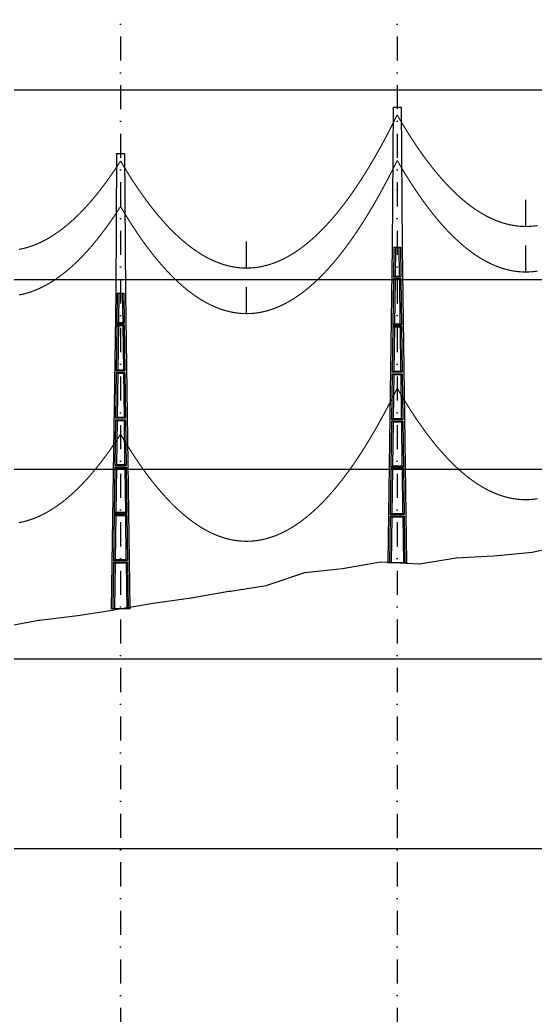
# Model space of a CAD drawing. Header units: metres. Extents: x -121 to 9872, y 3505 to 10721.
# Drawn here: x 8334.2 to 8470.4, y 8705.9 to 8968.4 of the extents above; entities that cross this region are included whole.
import ezdxf

# ---------------------------------------------------------------- set-up
doc = ezdxf.new("R2010")
doc.units = ezdxf.units.M
doc.header["$PDMODE"] = 2
doc.linetypes.add('DASHDOT', pattern=[25.4, 12.7, -6.35, 0, -6.35])
for name, color, linetype in [('CON-EOL- CA MAGNOLIA', 210, 'Continuous'), ('CON-EOL- PROJEÇÃO', 22, 'Continuous'), ('cotas', 7, 'Continuous'), ('Grade', 9, 'Continuous'), ('Ind.Rot', 8, 'DASHDOT'), ('Modelo_CotaTerreno_Perfil', 7, 'Continuous'), ('POSTE DT', 7, 'Continuous')]:
    doc.layers.add(name, color=color, linetype=linetype)
doc.styles.get("Standard").update_dxf_attribs({"font": 'arial.ttf'})
doc.dimstyles.new('ISO-25', dxfattribs={"dimtxt": 2.5, "dimasz": 2.5, "dimexe": 1.25, "dimexo": 0.625, "dimtad": 1, "dimzin": 1, "dimtxsty": 'Standard', "dimcen": 2.5, "dimaunit": 1, "dimadec": 3, "dimazin": 3, "dimtfac": 1, "dimtmove": 0, "dimatfit": 3, "dimfxlon": 1, "dimarcsym": 0})

# ---------------------------------------------------------------- blocks, each defined once
blk = doc.blocks.new('*U1')
at = {"layer": 'POSTE DT', "extrusion": (0, 1, 0)}
for p, q in [((-3.31, 378.23), (-4.05, 262)), ((-3.31, 378.23), (3.31, 378.23)), ((3.31, 378.23), (4.06, 262)), ((-4.05, 262), (-7.72, 0)), ((-4.05, 262), (-4.05, 262)), ((-2.73, 262), (-3.08, 237.05)), ((-2.73, 262), (2.75, 262)), ((-1.42, 262), (-1.77, 237.57)), ((1.43, 262), (1.77, 237.57)), ((2.75, 262), (3.1, 237.05)), ((4.06, 262), (7.72, 0)), ((-3.1, 235.74), (-3.63, 197.65)), ((3.11, 235.73), (-3.1, 235.74)), ((3.1, 237.05), (-3.08, 237.05)), ((-1.8, 235.21), (-2.32, 198.19)), ((1.8, 235.21), (2.32, 198.19)), ((3.11, 235.73), (3.65, 197.65)), ((-3.65, 196.34), (-4.19, 158.25)), ((-2.35, 195.8), (-2.87, 158.8)), ((2.35, 195.8), (2.87, 158.8)), ((3.66, 196.34), (4.2, 158.25)), ((-4.21, 156.94), (-4.74, 118.85)), ((-2.9, 156.39), (-3.42, 119.41)), ((2.91, 156.39), (3.42, 119.41)), ((4.21, 156.94), (4.75, 118.85)), ((-4.76, 117.54), (-5.29, 79.45)), ((4.77, 117.54), (-4.76, 117.54)), ((4.75, 118.85), (-4.74, 118.85)), ((-3.46, 116.98), (-3.97, 80.02)), ((3.46, 116.98), (3.98, 80.02)), ((4.77, 117.54), (5.3, 79.45)), ((-5.31, 78.14), (-5.85, 40.06)), ((5.32, 78.14), (-5.31, 78.14)), ((5.3, 79.45), (-5.29, 79.45)), ((-4.01, 77.57), (-4.53, 40.63)), ((4.01, 77.57), (4.53, 40.63)), ((5.32, 78.14), (5.85, 40.06)), ((-5.86, 38.74), (-6.41, 0)), ((5.87, 38.74), (-5.86, 38.74)), ((5.85, 40.06), (-5.85, 40.06)), ((-4.56, 38.17), (-5.1, 0)), ((4.56, 38.17), (5.1, 0)), ((5.87, 38.74), (6.41, 0)), ((-6.41, 0), (-7.72, 0)), ((-5.1, 0), (-6.41, 0)), ((5.1, 0), (-5.1, 0)), ((6.41, 0), (5.1, 0)), ((7.72, 0), (6.41, 0))]:
    blk.add_line(p, q, dxfattribs=at)
at = {"layer": 'POSTE DT', "ltscale": 3}
for points in [[(-3.65, 196.34), (3.66, 196.34)], [(-3.63, 197.65), (3.65, 197.65)], [(4.2, 158.25), (-4.19, 158.25)], [(-4.21, 156.94), (4.21, 156.94)]]:
    blk.add_lwpolyline(points, dxfattribs=at)
at = {"layer": 'POSTE DT'}
for points, knots in [([(0.25, 309.94), (0.25, 309.93), (0.25, 309.93), (0.25, 309.92), (0.25, 309.91), (0.25, 309.9), (0.25, 309.89), (0.24, 309.85), (0.22, 309.82), (0.19, 309.77), (0.16, 309.74), (0.11, 309.71), (0.08, 309.7), (0.01, 309.68), (-0.02, 309.68), (-0.08, 309.7), (-0.11, 309.71), (-0.16, 309.74), (-0.18, 309.76), (-0.21, 309.8), (-0.22, 309.82), (-0.24, 309.85), (-0.24, 309.87), (-0.25, 309.89), (-0.25, 309.9), (-0.25, 309.92), (-0.25, 309.92), (-0.25, 309.93), (-0.25, 309.94), (-0.25, 309.95), (-0.25, 309.95), (-0.25, 309.96), (-0.25, 309.97), (-0.24, 310), (-0.23, 310.02), (-0.21, 310.07), (-0.2, 310.09), (-0.15, 310.14), (-0.13, 310.15), (-0.07, 310.18), (-0.03, 310.19), (0.03, 310.19), (0.06, 310.18), (0.12, 310.16), (0.14, 310.14), (0.18, 310.11), (0.2, 310.09), (0.21, 310.06), (0.22, 310.05), (0.23, 310.04), (0.24, 310.01), (0.24, 309.99), (0.25, 309.97), (0.25, 309.96), (0.25, 309.95), (0.25, 309.94), (0.25, 309.94), (0.25, 309.94), (0.25, 309.94)], [-54.728303, -54.728303, -54.728303, -54.728303, -54.309038, -54.309038, -53.647169, -53.647169, -52.532885, -52.532885, -48.86224, -48.86224, -45.282765, -45.282765, -41.52867, -41.52867, -37.867486, -37.867486, -34.454589, -34.454589, -31.301423, -31.301423, -28.48103, -28.48103, -26.961755, -26.961755, -25.7544, -25.7544, -25.136228, -25.136228, -24.64409, -24.64409, -24.094201, -24.094201, -23.191199, -23.191199, -20.494482, -20.494482, -17.342863, -17.342863, -13.645538, -13.645538, -9.835989, -9.835989, -6.296781, -6.296781, -3.005029, -3.005029, 0, 0, 0, 1.527594, 1.527594, 3.697216, 3.697216, 4.489727, 4.489727, 5.01438, 5.01438, 5.095313, 5.095313, 5.095313, 5.095313]), ([(-3.1, 235.74), (-2.88, 235.65), (-2.67, 235.56), (-2.23, 235.39), (-2.02, 235.3), (-1.8, 235.21)], [0.055576, 0.055576, 0.055576, 0.055576, 56.767409, 56.767409, 113.50757, 113.50757, 113.50757, 113.50757]), ([(-1.77, 237.57), (-1.99, 237.49), (-2.21, 237.4), (-2.64, 237.22), (-2.86, 237.14), (-3.08, 237.05)], [0, 0, 0, 0, 56.660495, 56.660495, 113.412826, 113.412826, 113.412826, 113.412826]), ([(-1.8, 235.21), (-1.2, 235.21), (-0.6, 235.21), (0.6, 235.21), (1.2, 235.21), (1.8, 235.21)], [0, 0, 0, 0, 68.567797, 68.567797, 137.136247, 137.136247, 137.136247, 137.136247]), ([(1.77, 237.57), (1.18, 237.57), (0.59, 237.57), (-0.59, 237.57), (-1.18, 237.57), (-1.77, 237.57)], [0, 0, 0, 0, 67.306894, 67.306894, 134.614447, 134.614447, 134.614447, 134.614447]), ([(3.1, 237.05), (2.87, 237.14), (2.65, 237.23), (2.21, 237.4), (1.99, 237.49), (1.77, 237.57)], [0, 0, 0, 0, 56.738948, 56.738948, 113.38731, 113.38731, 113.38731, 113.38731]), ([(1.8, 235.21), (2.02, 235.3), (2.24, 235.38), (2.68, 235.56), (2.89, 235.65), (3.11, 235.73)], [0, 0, 0, 0, 56.845349, 56.845349, 113.599799, 113.599799, 113.599799, 113.599799]), ([(-3.65, 196.34), (-3.43, 196.25), (-3.22, 196.16), (-2.78, 195.98), (-2.57, 195.89), (-2.35, 195.8)], [0.054307, 0.054307, 0.054307, 0.054307, 63.527131, 63.527131, 127.063246, 127.063246, 127.063246, 127.063246]), ([(-2.32, 198.19), (-2.54, 198.1), (-2.76, 198.01), (-3.2, 197.83), (-3.41, 197.74), (-3.63, 197.65)], [0, 0, 0, 0, 63.412073, 63.412073, 126.777421, 126.777421, 126.777421, 126.777421]), ([(-2.35, 195.8), (-1.57, 195.8), (-0.78, 195.8), (0.79, 195.8), (1.57, 195.8), (2.35, 195.8)], [0, 0, 0, 0, 89.585713, 89.585713, 179.17191, 179.17191, 179.17191, 179.17191]), ([(2.32, 198.19), (1.55, 198.19), (0.77, 198.19), (-0.77, 198.19), (-1.55, 198.19), (-2.32, 198.19)], [0, 0, 0, 0, 88.31008, 88.31008, 176.620652, 176.620652, 176.620652, 176.620652]), ([(3.65, 197.65), (3.43, 197.74), (3.2, 197.83), (2.76, 198.01), (2.54, 198.1), (2.32, 198.19)], [0, 0, 0, 0, 63.488119, 63.488119, 126.880939, 126.880939, 126.880939, 126.880939]), ([(2.35, 195.8), (2.57, 195.89), (2.79, 195.98), (3.23, 196.16), (3.45, 196.25), (3.66, 196.34)], [0, 0, 0, 0, 63.60246, 63.60246, 127.109696, 127.109696, 127.109696, 127.109696]), ([(-2.87, 158.8), (-3.09, 158.71), (-3.31, 158.62), (-3.75, 158.43), (-3.97, 158.34), (-4.19, 158.25)], [0, 0, 0, 0, 70.301707, 70.301707, 140.590947, 140.590947, 140.590947, 140.590947]), ([(2.87, 158.8), (1.92, 158.8), (0.96, 158.8), (-0.96, 158.8), (-1.91, 158.8), (-2.87, 158.8)], [0, 0, 0, 0, 109.314454, 109.314454, 218.629264, 218.629264, 218.629264, 218.629264]), ([(4.2, 158.25), (3.98, 158.34), (3.76, 158.44), (3.31, 158.62), (3.09, 158.71), (2.87, 158.8)], [0, 0, 0, 0, 70.379198, 70.379198, 140.659718, 140.659718, 140.659718, 140.659718]), ([(-4.21, 156.94), (-3.99, 156.85), (-3.77, 156.75), (-3.34, 156.57), (-3.12, 156.48), (-2.9, 156.39)], [0.053423, 0.053423, 0.053423, 0.053423, 70.429742, 70.429742, 140.90167, 140.90167, 140.90167, 140.90167]), ([(-2.9, 156.39), (-1.94, 156.39), (-0.97, 156.39), (0.97, 156.39), (1.94, 156.39), (2.91, 156.39)], [0, 0, 0, 0, 110.60219, 110.60219, 221.20473, 221.20473, 221.20473, 221.20473]), ([(2.91, 156.39), (3.12, 156.48), (3.34, 156.57), (3.78, 156.75), (4, 156.85), (4.21, 156.94)], [0, 0, 0, 0, 70.506649, 70.506649, 140.914701, 140.914701, 140.914701, 140.914701]), ([(-4.76, 117.54), (-4.54, 117.45), (-4.32, 117.35), (-3.89, 117.17), (-3.67, 117.07), (-3.46, 116.98)], [0.052784, 0.052784, 0.052784, 0.052784, 77.438432, 77.438432, 154.950301, 154.950301, 154.950301, 154.950301]), ([(-3.42, 119.41), (-3.64, 119.32), (-3.86, 119.23), (-4.3, 119.04), (-4.52, 118.95), (-4.74, 118.85)], [0, 0, 0, 0, 77.299547, 77.299547, 154.618634, 154.618634, 154.618634, 154.618634]), ([(-3.46, 116.98), (-2.3, 116.98), (-1.15, 116.98), (1.15, 116.98), (2.31, 116.98), (3.46, 116.98)], [0, 0, 0, 0, 131.617604, 131.617604, 263.235447, 263.235447, 263.235447, 263.235447]), ([(3.42, 119.41), (2.28, 119.41), (1.14, 119.41), (-1.14, 119.41), (-2.28, 119.41), (-3.42, 119.41)], [0, 0, 0, 0, 130.319901, 130.319901, 260.640046, 260.640046, 260.640046, 260.640046]), ([(4.75, 118.85), (4.53, 118.95), (4.31, 119.04), (3.87, 119.23), (3.64, 119.32), (3.42, 119.41)], [0, 0, 0, 0, 77.381597, 77.381597, 154.66183, 154.66183, 154.66183, 154.66183]), ([(3.46, 116.98), (3.68, 117.07), (3.89, 117.17), (4.33, 117.35), (4.55, 117.45), (4.77, 117.54)], [0, 0, 0, 0, 77.520013, 77.520013, 154.938747, 154.938747, 154.938747, 154.938747]), ([(-5.31, 78.14), (-5.09, 78.05), (-4.88, 77.95), (-4.44, 77.76), (-4.23, 77.67), (-4.01, 77.57)], [0.052308, 0.052308, 0.052308, 0.052308, 84.527725, 84.527725, 169.158824, 169.158824, 169.158824, 169.158824]), ([(-3.97, 80.02), (-4.19, 79.93), (-4.41, 79.83), (-4.85, 79.64), (-5.07, 79.55), (-5.29, 79.45)], [0, 0, 0, 0, 84.379671, 84.379671, 168.809376, 168.809376, 168.809376, 168.809376]), ([(-4.01, 77.57), (-2.67, 77.57), (-1.34, 77.57), (1.34, 77.57), (2.67, 77.57), (4.01, 77.57)], [0, 0, 0, 0, 152.632212, 152.632212, 305.264569, 305.264569, 305.264569, 305.264569]), ([(3.98, 80.02), (2.65, 80.02), (1.33, 80.02), (-1.32, 80.02), (-2.65, 80.02), (-3.97, 80.02)], [0, 0, 0, 0, 151.326157, 151.326157, 302.652465, 302.652465, 302.652465, 302.652465]), ([(5.3, 79.45), (5.08, 79.55), (4.86, 79.64), (4.42, 79.83), (4.2, 79.93), (3.98, 80.02)], [0, 0, 0, 0, 84.46863, 84.46863, 168.833721, 168.833721, 168.833721, 168.833721]), ([(4.01, 77.57), (4.23, 77.67), (4.45, 77.76), (4.88, 77.95), (5.1, 78.05), (5.32, 78.14)], [0, 0, 0, 0, 84.616316, 84.616316, 169.129178, 169.129178, 169.129178, 169.129178]), ([(-5.86, 38.74), (-5.65, 38.65), (-5.43, 38.55), (-5, 38.36), (-4.78, 38.26), (-4.56, 38.17)], [0.026524, 0.026524, 0.026524, 0.026524, 91.679563, 91.679563, 183.466041, 183.466041, 183.466041, 183.466041]), ([(-4.53, 40.63), (-4.75, 40.53), (-4.97, 40.44), (-5.41, 40.25), (-5.63, 40.15), (-5.85, 40.06)], [0, 0, 0, 0, 91.523648, 91.523648, 183.126775, 183.126775, 183.126775, 183.126775]), ([(-4.56, 38.17), (-3.04, 38.17), (-1.52, 38.17), (1.52, 38.17), (3.04, 38.17), (4.56, 38.17)], [0, 0, 0, 0, 173.646192, 173.646192, 347.292451, 347.292451, 347.292451, 347.292451]), ([(4.53, 40.63), (3.02, 40.63), (1.51, 40.63), (-1.51, 40.63), (-3.02, 40.63), (-4.53, 40.63)], [0, 0, 0, 0, 172.33304, 172.33304, 344.666151, 344.666151, 344.666151, 344.666151]), ([(5.85, 40.06), (5.63, 40.15), (5.41, 40.25), (4.97, 40.44), (4.75, 40.53), (4.53, 40.63)], [0, 0, 0, 0, 91.621326, 91.621326, 183.137324, 183.137324, 183.137324, 183.137324]), ([(4.56, 38.17), (4.78, 38.26), (5, 38.36), (5.43, 38.55), (5.65, 38.65), (5.87, 38.74)], [0, 0, 0, 0, 91.776928, 91.776928, 183.448614, 183.448614, 183.448614, 183.448614])]:
    blk.add_open_spline(points, degree=3, knots=knots, dxfattribs=at)
blk = doc.blocks.new('*D144')
at = {"layer": 'cotas', "color": 0, "lineweight": -2, "transparency": 16777216}
for p, q in [((8290.77, 8970.21), (8290.77, 8973.96)), ((8360.77, 8970.21), (8360.77, 8973.96)), ((8293.27, 8972.71), (8358.27, 8972.71))]:
    blk.add_line(p, q, dxfattribs=at)
at = {"layer": 'cotas', "color": 0, "transparency": 16777216}
for points in [[(8293.27, 8973.13), (8293.27, 8972.3), (8290.77, 8972.71)], [(8358.27, 8973.13), (8358.27, 8972.3), (8360.77, 8972.71)]]:
    blk.add_solid(points, dxfattribs=at)
at = {"layer": 'Defpoints', "color": 0, "transparency": 16777216}
for p in [(8360.77, 8972.71), (8290.77, 8950.17), (8360.77, 8933.21)]:
    blk.add_point(p, dxfattribs=at)
at = {"layer": 'cotas', "color": 0, "transparency": 16777216, "insert": (8325.77, 8974.84), "char_height": 2.5, "attachment_point": 5}
blk.add_mtext('70,00', dxfattribs=at)
blk = doc.blocks.new('*D145')
at = {"layer": 'cotas', "color": 0, "lineweight": -2, "transparency": 16777216}
for p, q in [((8360.77, 8970.21), (8360.77, 8973.96)), ((8433.77, 8970.21), (8433.77, 8973.96)), ((8363.27, 8972.71), (8431.27, 8972.71))]:
    blk.add_line(p, q, dxfattribs=at)
at = {"layer": 'cotas', "color": 0, "transparency": 16777216}
for points in [[(8363.27, 8973.13), (8363.27, 8972.3), (8360.77, 8972.71)], [(8431.27, 8973.13), (8431.27, 8972.3), (8433.77, 8972.71)]]:
    blk.add_solid(points, dxfattribs=at)
at = {"layer": 'Defpoints', "color": 0, "transparency": 16777216}
for p in [(8433.77, 8972.71), (8433.77, 8945.35), (8360.77, 8933.21)]:
    blk.add_point(p, dxfattribs=at)
at = {"layer": 'cotas', "color": 0, "transparency": 16777216, "insert": (8397.27, 8974.84), "char_height": 2.5, "attachment_point": 5}
blk.add_mtext('73,00', dxfattribs=at)
blk = doc.blocks.new('*D146')
at = {"layer": 'cotas', "color": 0, "lineweight": -2, "transparency": 16777216}
for p, q in [((8433.77, 8970.21), (8433.77, 8973.96)), ((8506.8, 8970.21), (8506.8, 8973.96)), ((8436.27, 8972.71), (8504.3, 8972.71))]:
    blk.add_line(p, q, dxfattribs=at)
at = {"layer": 'cotas', "color": 0, "transparency": 16777216}
for points in [[(8436.27, 8973.13), (8436.27, 8972.3), (8433.77, 8972.71)], [(8504.3, 8973.13), (8504.3, 8972.3), (8506.8, 8972.71)]]:
    blk.add_solid(points, dxfattribs=at)
at = {"layer": 'Defpoints', "color": 0, "transparency": 16777216}
for p in [(8506.8, 8972.71), (8506.8, 8954.98), (8433.77, 8945.35)]:
    blk.add_point(p, dxfattribs=at)
at = {"layer": 'cotas', "color": 0, "transparency": 16777216, "insert": (8470.28, 8974.61), "char_height": 2.5, "attachment_point": 5}
blk.add_mtext('73.02', dxfattribs=at)

msp = doc.modelspace()

# ---------------------------------------------------------------- linework, layer by layer
at = {"layer": 'CON-EOL- CA MAGNOLIA'}
for p, q in [((8467.71, 8913.949), (8467.71, 8920.949)), ((8394.025, 8902.986), (8394.025, 8909.986)), ((8467.71, 8901.949), (8467.71, 8908.949)), ((8467.71, 8901.949), (8467.71, 8908.949)), ((8394.025, 8890.986), (8394.025, 8897.986)), ((8394.025, 8890.986), (8394.025, 8897.986))]:
    msp.add_line(p, q, dxfattribs=at)
at = {"layer": 'CON-EOL- CA MAGNOLIA', "const_width": 0.3}
for points in [[(8360.772, 8931.21), (8361.135, 8930.595), (8361.498, 8929.988), (8361.862, 8929.387), (8362.225, 8928.792), (8362.588, 8928.205), (8362.951, 8927.625), (8363.314, 8927.051), (8363.677, 8926.484), (8364.041, 8925.924), (8364.404, 8925.371), (8364.767, 8924.824), (8365.13, 8924.284), (8365.493, 8923.751), (8365.857, 8923.225), (8366.22, 8922.706), (8366.583, 8922.193), (8366.946, 8921.687), (8367.309, 8921.188), (8367.672, 8920.696), (8368.036, 8920.21), (8368.399, 8919.732), (8368.762, 8919.26), (8369.125, 8918.794), (8369.488, 8918.336), (8369.852, 8917.885), (8370.215, 8917.44), (8370.578, 8917.002), (8370.941, 8916.57), (8371.304, 8916.146), (8371.668, 8915.728), (8372.031, 8915.317), (8372.394, 8914.913), (8372.757, 8914.515), (8373.12, 8914.124), (8373.483, 8913.74), (8373.847, 8913.363), (8374.21, 8912.992), (8374.573, 8912.629), (8374.936, 8912.272), (8375.299, 8911.922), (8375.663, 8911.578), (8376.026, 8911.241), (8376.389, 8910.911), (8376.752, 8910.588), (8377.115, 8910.271), (8377.478, 8909.962), (8377.842, 8909.659), (8378.205, 8909.362), (8378.568, 8909.073), (8378.931, 8908.79), (8379.294, 8908.514), (8379.658, 8908.245), (8380.021, 8907.982), (8380.384, 8907.726), (8380.747, 8907.477), (8381.11, 8907.234), (8381.473, 8906.999), (8381.837, 8906.77), (8382.2, 8906.548), (8382.563, 8906.332), (8382.926, 8906.123), (8383.289, 8905.921), (8383.653, 8905.726), (8384.016, 8905.537), (8384.379, 8905.356), (8384.742, 8905.18), (8385.105, 8905.012), (8385.469, 8904.85), (8385.832, 8904.695), (8386.195, 8904.547), (8386.558, 8904.406), (8386.921, 8904.271), (8387.284, 8904.143), (8387.648, 8904.022), (8388.011, 8903.907), (8388.374, 8903.799), (8388.737, 8903.698), (8389.1, 8903.603), (8389.464, 8903.516), (8389.827, 8903.435), (8390.19, 8903.36), (8390.553, 8903.293), (8390.916, 8903.232), (8391.279, 8903.178), (8391.643, 8903.13), (8392.006, 8903.09), (8392.369, 8903.056), (8392.732, 8903.028), (8393.095, 8903.008), (8393.459, 8902.994), (8393.822, 8902.987), (8394.185, 8902.986), (8394.548, 8902.993), (8394.911, 8903.006), (8395.274, 8903.025), (8395.638, 8903.052), (8396.001, 8903.085), (8396.364, 8903.125), (8396.727, 8903.172), (8397.09, 8903.225), (8397.454, 8903.285), (8397.817, 8903.352), (8398.18, 8903.425), (8398.543, 8903.505), (8398.906, 8903.592), (8399.27, 8903.686), (8399.633, 8903.786), (8399.996, 8903.893), (8400.359, 8904.007), (8400.722, 8904.128), (8401.085, 8904.255), (8401.449, 8904.389), (8401.812, 8904.53), (8402.175, 8904.677), (8402.538, 8904.831), (8402.901, 8904.992), (8403.265, 8905.16), (8403.628, 8905.334), (8403.991, 8905.515), (8404.354, 8905.703), (8404.717, 8905.897), (8405.08, 8906.099), (8405.444, 8906.306), (8405.807, 8906.521), (8406.17, 8906.743), (8406.533, 8906.971), (8406.896, 8907.206), (8407.26, 8907.447), (8407.623, 8907.695), (8407.986, 8907.951), (8408.349, 8908.212), (8408.712, 8908.481), (8409.075, 8908.756), (8409.439, 8909.038), (8409.802, 8909.327), (8410.165, 8909.622), (8410.528, 8909.924), (8410.891, 8910.234), (8411.255, 8910.549), (8411.618, 8910.872), (8411.981, 8911.201), (8412.344, 8911.537), (8412.707, 8911.879), (8413.071, 8912.229), (8413.434, 8912.585), (8413.797, 8912.948), (8414.16, 8913.318), (8414.523, 8913.694), (8414.886, 8914.077), (8415.25, 8914.467), (8415.613, 8914.864), (8415.976, 8915.267), (8416.339, 8915.678), (8416.702, 8916.095), (8417.066, 8916.518), (8417.429, 8916.949), (8417.792, 8917.386), (8418.155, 8917.83), (8418.518, 8918.281), (8418.881, 8918.738), (8419.245, 8919.203), (8419.608, 8919.674), (8419.971, 8920.152), (8420.334, 8920.637), (8420.697, 8921.128), (8421.061, 8921.626), (8421.424, 8922.131), (8421.787, 8922.643), (8422.15, 8923.162), (8422.513, 8923.687), (8422.876, 8924.219), (8423.24, 8924.758), (8423.603, 8925.304), (8423.966, 8925.856), (8424.329, 8926.416), (8424.692, 8926.982), (8425.056, 8927.555), (8425.419, 8928.134), (8425.782, 8928.721), (8426.145, 8929.314), (8426.508, 8929.914), (8426.872, 8930.521), (8427.235, 8931.135), (8427.598, 8931.756), (8427.961, 8932.383), (8428.324, 8933.017), (8428.687, 8933.658), (8429.051, 8934.306), (8429.414, 8934.961), (8429.777, 8935.622), (8430.14, 8936.291), (8430.503, 8936.966), (8430.867, 8937.648), (8431.23, 8938.337), (8431.593, 8939.032), (8431.956, 8939.735), (8432.319, 8940.444), (8432.682, 8941.16), (8433.046, 8941.883), (8433.409, 8942.613), (8433.772, 8943.35)], [(8433.772, 8943.35), (8434.135, 8942.722), (8434.499, 8942.102), (8434.862, 8941.487), (8435.225, 8940.88), (8435.589, 8940.28), (8435.952, 8939.686), (8436.315, 8939.1), (8436.678, 8938.52), (8437.042, 8937.947), (8437.405, 8937.38), (8437.768, 8936.821), (8438.132, 8936.268), (8438.495, 8935.722), (8438.858, 8935.183), (8439.222, 8934.651), (8439.585, 8934.125), (8439.948, 8933.606), (8440.312, 8933.094), (8440.675, 8932.589), (8441.038, 8932.091), (8441.401, 8931.599), (8441.765, 8931.114), (8442.128, 8930.636), (8442.491, 8930.165), (8442.855, 8929.701), (8443.218, 8929.243), (8443.581, 8928.792), (8443.945, 8928.348), (8444.308, 8927.91), (8444.671, 8927.48), (8445.035, 8927.056), (8445.398, 8926.639), (8445.761, 8926.228), (8446.124, 8925.825), (8446.488, 8925.428), (8446.851, 8925.038), (8447.214, 8924.655), (8447.578, 8924.278), (8447.941, 8923.908), (8448.304, 8923.545), (8448.668, 8923.189), (8449.031, 8922.84), (8449.394, 8922.497), (8449.758, 8922.161), (8450.121, 8921.832), (8450.484, 8921.509), (8450.847, 8921.193), (8451.211, 8920.884), (8451.574, 8920.582), (8451.937, 8920.287), (8452.301, 8919.998), (8452.664, 8919.716), (8453.027, 8919.441), (8453.391, 8919.172), (8453.754, 8918.91), (8454.117, 8918.655), (8454.481, 8918.407), (8454.844, 8918.165), (8455.207, 8917.93), (8455.571, 8917.702), (8455.934, 8917.481), (8456.297, 8917.266), (8456.66, 8917.058), (8457.024, 8916.857), (8457.387, 8916.663), (8457.75, 8916.475), (8458.114, 8916.294), (8458.477, 8916.12), (8458.84, 8915.952), (8459.204, 8915.791), (8459.567, 8915.637), (8459.93, 8915.49), (8460.294, 8915.349), (8460.657, 8915.216), (8461.02, 8915.088), (8461.383, 8914.968), (8461.747, 8914.854), (8462.11, 8914.747), (8462.473, 8914.647), (8462.837, 8914.553), (8463.2, 8914.467), (8463.563, 8914.387), (8463.927, 8914.313), (8464.29, 8914.246), (8464.653, 8914.186), (8465.017, 8914.133), (8465.38, 8914.087), (8465.743, 8914.047), (8466.106, 8914.014), (8466.47, 8913.988), (8466.833, 8913.968), (8467.196, 8913.955), (8467.56, 8913.949), (8467.923, 8913.95), (8468.286, 8913.957), (8468.65, 8913.971), (8469.013, 8913.992), (8469.376, 8914.019), (8469.74, 8914.053), (8470.103, 8914.094), (8470.466, 8914.142), (8470.829, 8914.196)], [(8333.957, 8907.898), (8334.305, 8907.963), (8334.654, 8908.035), (8335.002, 8908.113), (8335.35, 8908.197), (8335.698, 8908.288), (8336.047, 8908.384), (8336.395, 8908.487), (8336.743, 8908.596), (8337.091, 8908.712), (8337.44, 8908.833), (8337.788, 8908.961), (8338.136, 8909.095), (8338.484, 8909.236), (8338.833, 8909.382), (8339.181, 8909.535), (8339.529, 8909.694), (8339.877, 8909.859), (8340.226, 8910.03), (8340.574, 8910.208), (8340.922, 8910.392), (8341.271, 8910.582), (8341.619, 8910.779), (8341.967, 8910.981), (8342.315, 8911.19), (8342.664, 8911.405), (8343.012, 8911.627), (8343.36, 8911.854), (8343.708, 8912.088), (8344.057, 8912.328), (8344.405, 8912.574), (8344.753, 8912.827), (8345.101, 8913.086), (8345.45, 8913.351), (8345.798, 8913.622), (8346.146, 8913.899), (8346.494, 8914.183), (8346.843, 8914.473), (8347.191, 8914.77), (8347.539, 8915.072), (8347.887, 8915.381), (8348.236, 8915.696), (8348.584, 8916.017), (8348.932, 8916.345), (8349.28, 8916.678), (8349.629, 8917.018), (8349.977, 8917.365), (8350.325, 8917.717), (8350.673, 8918.076), (8351.022, 8918.441), (8351.37, 8918.812), (8351.718, 8919.19), (8352.067, 8919.574), (8352.415, 8919.964), (8352.763, 8920.36), (8353.111, 8920.763), (8353.46, 8921.172), (8353.808, 8921.587), (8354.156, 8922.009), (8354.504, 8922.436), (8354.853, 8922.87), (8355.201, 8923.311), (8355.549, 8923.757), (8355.897, 8924.21), (8356.246, 8924.669), (8356.594, 8925.135), (8356.942, 8925.606), (8357.29, 8926.084), (8357.639, 8926.568), (8357.987, 8927.059), (8358.335, 8927.556), (8358.683, 8928.059), (8359.032, 8928.568), (8359.38, 8929.084), (8359.728, 8929.606), (8360.076, 8930.134), (8360.425, 8930.669), (8360.773, 8931.21)], [(8360.772, 8919.21), (8361.135, 8918.595), (8361.498, 8917.988), (8361.862, 8917.387), (8362.225, 8916.793), (8362.588, 8916.205), (8362.951, 8915.625), (8363.314, 8915.051), (8363.677, 8914.484), (8364.041, 8913.924), (8364.404, 8913.37), (8364.767, 8912.824), (8365.13, 8912.284), (8365.493, 8911.751), (8365.857, 8911.225), (8366.22, 8910.706), (8366.583, 8910.193), (8366.946, 8909.687), (8367.309, 8909.188), (8367.672, 8908.696), (8368.036, 8908.21), (8368.399, 8907.732), (8368.762, 8907.26), (8369.125, 8906.794), (8369.488, 8906.336), (8369.852, 8905.884), (8370.215, 8905.44), (8370.578, 8905.002), (8370.941, 8904.57), (8371.304, 8904.146), (8371.668, 8903.728), (8372.031, 8903.317), (8372.394, 8902.913), (8372.757, 8902.515), (8373.12, 8902.124), (8373.483, 8901.74), (8373.847, 8901.363), (8374.21, 8900.992), (8374.573, 8900.629), (8374.936, 8900.272), (8375.299, 8899.921), (8375.663, 8899.578), (8376.026, 8899.241), (8376.389, 8898.911), (8376.752, 8898.588), (8377.115, 8898.271), (8377.478, 8897.962), (8377.842, 8897.659), (8378.205, 8897.362), (8378.568, 8897.073), (8378.931, 8896.79), (8379.294, 8896.514), (8379.658, 8896.244), (8380.021, 8895.982), (8380.384, 8895.726), (8380.747, 8895.477), (8381.11, 8895.234), (8381.473, 8894.999), (8381.837, 8894.77), (8382.2, 8894.548), (8382.563, 8894.332), (8382.926, 8894.123), (8383.289, 8893.921), (8383.653, 8893.726), (8384.016, 8893.537), (8384.379, 8893.356), (8384.742, 8893.18), (8385.105, 8893.012), (8385.469, 8892.85), (8385.832, 8892.695), (8386.195, 8892.547), (8386.558, 8892.406), (8386.921, 8892.271), (8387.284, 8892.143), (8387.648, 8892.021), (8388.011, 8891.907), (8388.374, 8891.799), (8388.737, 8891.698), (8389.1, 8891.603), (8389.464, 8891.516), (8389.827, 8891.435), (8390.19, 8891.36), (8390.553, 8891.293), (8390.916, 8891.232), (8391.279, 8891.178), (8391.643, 8891.13), (8392.006, 8891.089), (8392.369, 8891.055), (8392.732, 8891.028), (8393.095, 8891.008), (8393.459, 8890.994), (8393.822, 8890.987), (8394.185, 8890.986), (8394.548, 8890.993), (8394.911, 8891.006), (8395.274, 8891.025), (8395.638, 8891.052), (8396.001, 8891.085), (8396.364, 8891.125), (8396.727, 8891.172), (8397.09, 8891.225), (8397.454, 8891.285), (8397.817, 8891.352), (8398.18, 8891.425), (8398.543, 8891.505), (8398.906, 8891.592), (8399.27, 8891.686), (8399.633, 8891.786), (8399.996, 8891.893), (8400.359, 8892.007), (8400.722, 8892.128), (8401.085, 8892.255), (8401.449, 8892.389), (8401.812, 8892.53), (8402.175, 8892.677), (8402.538, 8892.831), (8402.901, 8892.992), (8403.265, 8893.16), (8403.628, 8893.334), (8403.991, 8893.515), (8404.354, 8893.703), (8404.717, 8893.897), (8405.08, 8894.098), (8405.444, 8894.306), (8405.807, 8894.521), (8406.17, 8894.742), (8406.533, 8894.971), (8406.896, 8895.205), (8407.26, 8895.447), (8407.623, 8895.695), (8407.986, 8895.95), (8408.349, 8896.212), (8408.712, 8896.481), (8409.075, 8896.756), (8409.439, 8897.038), (8409.802, 8897.327), (8410.165, 8897.622), (8410.528, 8897.924), (8410.891, 8898.233), (8411.255, 8898.549), (8411.618, 8898.872), (8411.981, 8899.201), (8412.344, 8899.537), (8412.707, 8899.879), (8413.071, 8900.229), (8413.434, 8900.585), (8413.797, 8900.948), (8414.16, 8901.318), (8414.523, 8901.694), (8414.886, 8902.077), (8415.25, 8902.467), (8415.613, 8902.864), (8415.976, 8903.267), (8416.339, 8903.678), (8416.702, 8904.095), (8417.066, 8904.518), (8417.429, 8904.949), (8417.792, 8905.386), (8418.155, 8905.83), (8418.518, 8906.281), (8418.881, 8906.739), (8419.245, 8907.203), (8419.608, 8907.674), (8419.971, 8908.152), (8420.334, 8908.637), (8420.697, 8909.128), (8421.061, 8909.626), (8421.424, 8910.131), (8421.787, 8910.643), (8422.15, 8911.162), (8422.513, 8911.687), (8422.876, 8912.219), (8423.24, 8912.758), (8423.603, 8913.304), (8423.966, 8913.856), (8424.329, 8914.416), (8424.692, 8914.982), (8425.056, 8915.555), (8425.419, 8916.134), (8425.782, 8916.721), (8426.145, 8917.314), (8426.508, 8917.914), (8426.872, 8918.521), (8427.235, 8919.135), (8427.598, 8919.756), (8427.961, 8920.383), (8428.324, 8921.017), (8428.687, 8921.658), (8429.051, 8922.306), (8429.414, 8922.961), (8429.777, 8923.622), (8430.14, 8924.291), (8430.503, 8924.966), (8430.867, 8925.648), (8431.23, 8926.337), (8431.593, 8927.032), (8431.956, 8927.735), (8432.319, 8928.444), (8432.682, 8929.16), (8433.046, 8929.883), (8433.409, 8930.613), (8433.772, 8931.35)], [(8360.772, 8919.21), (8361.135, 8918.595), (8361.498, 8917.988), (8361.862, 8917.387), (8362.225, 8916.792), (8362.588, 8916.205), (8362.951, 8915.625), (8363.314, 8915.051), (8363.677, 8914.484), (8364.041, 8913.924), (8364.404, 8913.371), (8364.767, 8912.824), (8365.13, 8912.284), (8365.493, 8911.751), (8365.857, 8911.225), (8366.22, 8910.706), (8366.583, 8910.193), (8366.946, 8909.687), (8367.309, 8909.188), (8367.672, 8908.696), (8368.036, 8908.21), (8368.399, 8907.732), (8368.762, 8907.26), (8369.125, 8906.794), (8369.488, 8906.336), (8369.852, 8905.885), (8370.215, 8905.44), (8370.578, 8905.002), (8370.941, 8904.57), (8371.304, 8904.146), (8371.668, 8903.728), (8372.031, 8903.317), (8372.394, 8902.913), (8372.757, 8902.515), (8373.12, 8902.124), (8373.483, 8901.74), (8373.847, 8901.363), (8374.21, 8900.993), (8374.573, 8900.629), (8374.936, 8900.272), (8375.299, 8899.922), (8375.663, 8899.578), (8376.026, 8899.241), (8376.389, 8898.911), (8376.752, 8898.588), (8377.115, 8898.271), (8377.478, 8897.962), (8377.842, 8897.659), (8378.205, 8897.362), (8378.568, 8897.073), (8378.931, 8896.79), (8379.294, 8896.514), (8379.658, 8896.244), (8380.021, 8895.982), (8380.384, 8895.726), (8380.747, 8895.477), (8381.11, 8895.234), (8381.473, 8894.999), (8381.837, 8894.77), (8382.2, 8894.548), (8382.563, 8894.332), (8382.926, 8894.123), (8383.289, 8893.921), (8383.653, 8893.726), (8384.016, 8893.537), (8384.379, 8893.356), (8384.742, 8893.18), (8385.105, 8893.012), (8385.469, 8892.85), (8385.832, 8892.695), (8386.195, 8892.547), (8386.558, 8892.406), (8386.921, 8892.271), (8387.284, 8892.143), (8387.648, 8892.022), (8388.011, 8891.907), (8388.374, 8891.799), (8388.737, 8891.698), (8389.1, 8891.603), (8389.464, 8891.516), (8389.827, 8891.434), (8390.19, 8891.36), (8390.553, 8891.293), (8390.916, 8891.232), (8391.279, 8891.178), (8391.643, 8891.13), (8392.006, 8891.089), (8392.369, 8891.055), (8392.732, 8891.028), (8393.095, 8891.008), (8393.459, 8890.994), (8393.822, 8890.987), (8394.185, 8890.986), (8394.548, 8890.993), (8394.911, 8891.006), (8395.274, 8891.025), (8395.638, 8891.052), (8396.001, 8891.085), (8396.364, 8891.125), (8396.727, 8891.172), (8397.09, 8891.225), (8397.454, 8891.285), (8397.817, 8891.352), (8398.18, 8891.425), (8398.543, 8891.505), (8398.906, 8891.592), (8399.27, 8891.686), (8399.633, 8891.786), (8399.996, 8891.893), (8400.359, 8892.007), (8400.722, 8892.128), (8401.085, 8892.255), (8401.449, 8892.389), (8401.812, 8892.53), (8402.175, 8892.677), (8402.538, 8892.831), (8402.901, 8892.992), (8403.265, 8893.16), (8403.628, 8893.334), (8403.991, 8893.515), (8404.354, 8893.703), (8404.717, 8893.897), (8405.08, 8894.099), (8405.444, 8894.306), (8405.807, 8894.521), (8406.17, 8894.743), (8406.533, 8894.971), (8406.896, 8895.206), (8407.26, 8895.447), (8407.623, 8895.695), (8407.986, 8895.951), (8408.349, 8896.212), (8408.712, 8896.481), (8409.075, 8896.756), (8409.439, 8897.038), (8409.802, 8897.327), (8410.165, 8897.622), (8410.528, 8897.924), (8410.891, 8898.234), (8411.255, 8898.549), (8411.618, 8898.872), (8411.981, 8899.201), (8412.344, 8899.537), (8412.707, 8899.879), (8413.071, 8900.229), (8413.434, 8900.585), (8413.797, 8900.948), (8414.16, 8901.318), (8414.523, 8901.694), (8414.886, 8902.077), (8415.25, 8902.467), (8415.613, 8902.864), (8415.976, 8903.267), (8416.339, 8903.678), (8416.702, 8904.095), (8417.066, 8904.518), (8417.429, 8904.949), (8417.792, 8905.386), (8418.155, 8905.83), (8418.518, 8906.281), (8418.881, 8906.739), (8419.245, 8907.203), (8419.608, 8907.674), (8419.971, 8908.152), (8420.334, 8908.637), (8420.697, 8909.128), (8421.061, 8909.626), (8421.424, 8910.131), (8421.787, 8910.643), (8422.15, 8911.162), (8422.513, 8911.687), (8422.876, 8912.219), (8423.24, 8912.758), (8423.603, 8913.304), (8423.966, 8913.856), (8424.329, 8914.416), (8424.692, 8914.982), (8425.056, 8915.555), (8425.419, 8916.134), (8425.782, 8916.721), (8426.145, 8917.314), (8426.508, 8917.914), (8426.872, 8918.521), (8427.235, 8919.135), (8427.598, 8919.756), (8427.961, 8920.383), (8428.324, 8921.017), (8428.687, 8921.658), (8429.051, 8922.306), (8429.414, 8922.961), (8429.777, 8923.622), (8430.14, 8924.291), (8430.503, 8924.966), (8430.867, 8925.648), (8431.23, 8926.337), (8431.593, 8927.032), (8431.956, 8927.735), (8432.319, 8928.444), (8432.682, 8929.16), (8433.046, 8929.883), (8433.409, 8930.613), (8433.772, 8931.35)], [(8433.772, 8931.35), (8434.135, 8930.722), (8434.499, 8930.102), (8434.862, 8929.488), (8435.225, 8928.88), (8435.589, 8928.28), (8435.952, 8927.686), (8436.315, 8927.1), (8436.678, 8926.52), (8437.042, 8925.947), (8437.405, 8925.38), (8437.768, 8924.821), (8438.132, 8924.268), (8438.495, 8923.722), (8438.858, 8923.183), (8439.222, 8922.651), (8439.585, 8922.125), (8439.948, 8921.606), (8440.312, 8921.094), (8440.675, 8920.589), (8441.038, 8920.091), (8441.401, 8919.599), (8441.765, 8919.114), (8442.128, 8918.636), (8442.491, 8918.165), (8442.855, 8917.7), (8443.218, 8917.243), (8443.581, 8916.792), (8443.945, 8916.348), (8444.308, 8915.91), (8444.671, 8915.48), (8445.035, 8915.056), (8445.398, 8914.639), (8445.761, 8914.228), (8446.124, 8913.825), (8446.488, 8913.428), (8446.851, 8913.038), (8447.214, 8912.655), (8447.578, 8912.278), (8447.941, 8911.908), (8448.304, 8911.545), (8448.668, 8911.189), (8449.031, 8910.84), (8449.394, 8910.497), (8449.758, 8910.161), (8450.121, 8909.832), (8450.484, 8909.509), (8450.847, 8909.193), (8451.211, 8908.884), (8451.574, 8908.582), (8451.937, 8908.287), (8452.301, 8907.998), (8452.664, 8907.716), (8453.027, 8907.441), (8453.391, 8907.172), (8453.754, 8906.91), (8454.117, 8906.655), (8454.481, 8906.407), (8454.844, 8906.165), (8455.207, 8905.93), (8455.571, 8905.702), (8455.934, 8905.481), (8456.297, 8905.266), (8456.66, 8905.058), (8457.024, 8904.857), (8457.387, 8904.663), (8457.75, 8904.475), (8458.114, 8904.294), (8458.477, 8904.12), (8458.84, 8903.952), (8459.204, 8903.791), (8459.567, 8903.637), (8459.93, 8903.49), (8460.294, 8903.349), (8460.657, 8903.215), (8461.02, 8903.088), (8461.383, 8902.968), (8461.747, 8902.854), (8462.11, 8902.747), (8462.473, 8902.647), (8462.837, 8902.553), (8463.2, 8902.467), (8463.563, 8902.386), (8463.927, 8902.313), (8464.29, 8902.246), (8464.653, 8902.187), (8465.017, 8902.133), (8465.38, 8902.087), (8465.743, 8902.047), (8466.106, 8902.014), (8466.47, 8901.988), (8466.833, 8901.968), (8467.196, 8901.955), (8467.56, 8901.949), (8467.923, 8901.95), (8468.286, 8901.957), (8468.65, 8901.971), (8469.013, 8901.992), (8469.376, 8902.019), (8469.74, 8902.053), (8470.103, 8902.094), (8470.466, 8902.142), (8470.829, 8902.196)], [(8433.772, 8931.35), (8434.135, 8930.722), (8434.499, 8930.102), (8434.862, 8929.487), (8435.225, 8928.88), (8435.589, 8928.28), (8435.952, 8927.686), (8436.315, 8927.1), (8436.678, 8926.52), (8437.042, 8925.947), (8437.405, 8925.38), (8437.768, 8924.821), (8438.132, 8924.268), (8438.495, 8923.722), (8438.858, 8923.183), (8439.222, 8922.651), (8439.585, 8922.125), (8439.948, 8921.606), (8440.312, 8921.094), (8440.675, 8920.589), (8441.038, 8920.091), (8441.401, 8919.599), (8441.765, 8919.114), (8442.128, 8918.636), (8442.491, 8918.165), (8442.855, 8917.701), (8443.218, 8917.243), (8443.581, 8916.792), (8443.945, 8916.348), (8444.308, 8915.91), (8444.671, 8915.48), (8445.035, 8915.056), (8445.398, 8914.639), (8445.761, 8914.228), (8446.124, 8913.825), (8446.488, 8913.428), (8446.851, 8913.038), (8447.214, 8912.655), (8447.578, 8912.278), (8447.941, 8911.908), (8448.304, 8911.545), (8448.668, 8911.189), (8449.031, 8910.84), (8449.394, 8910.497), (8449.758, 8910.161), (8450.121, 8909.832), (8450.484, 8909.509), (8450.847, 8909.193), (8451.211, 8908.884), (8451.574, 8908.582), (8451.937, 8908.287), (8452.301, 8907.998), (8452.664, 8907.716), (8453.027, 8907.441), (8453.391, 8907.172), (8453.754, 8906.91), (8454.117, 8906.655), (8454.481, 8906.407), (8454.844, 8906.165), (8455.207, 8905.93), (8455.571, 8905.702), (8455.934, 8905.481), (8456.297, 8905.266), (8456.66, 8905.058), (8457.024, 8904.857), (8457.387, 8904.663), (8457.75, 8904.475), (8458.114, 8904.294), (8458.477, 8904.12), (8458.84, 8903.952), (8459.204, 8903.791), (8459.567, 8903.637), (8459.93, 8903.49), (8460.294, 8903.349), (8460.657, 8903.215), (8461.02, 8903.088), (8461.383, 8902.968), (8461.747, 8902.854), (8462.11, 8902.747), (8462.473, 8902.647), (8462.837, 8902.553), (8463.2, 8902.467), (8463.563, 8902.387), (8463.927, 8902.313), (8464.29, 8902.246), (8464.653, 8902.186), (8465.017, 8902.133), (8465.38, 8902.087), (8465.743, 8902.047), (8466.106, 8902.014), (8466.47, 8901.988), (8466.833, 8901.968), (8467.196, 8901.955), (8467.56, 8901.949), (8467.923, 8901.95), (8468.286, 8901.957), (8468.65, 8901.971), (8469.013, 8901.992), (8469.376, 8902.019), (8469.74, 8902.053), (8470.103, 8902.094), (8470.466, 8902.142), (8470.829, 8902.196)], [(8333.957, 8895.898), (8334.305, 8895.963), (8334.654, 8896.035), (8335.002, 8896.113), (8335.35, 8896.197), (8335.698, 8896.288), (8336.047, 8896.384), (8336.395, 8896.487), (8336.743, 8896.596), (8337.091, 8896.712), (8337.44, 8896.833), (8337.788, 8896.961), (8338.136, 8897.095), (8338.484, 8897.236), (8338.833, 8897.382), (8339.181, 8897.535), (8339.529, 8897.694), (8339.877, 8897.859), (8340.226, 8898.03), (8340.574, 8898.208), (8340.922, 8898.392), (8341.271, 8898.582), (8341.619, 8898.779), (8341.967, 8898.981), (8342.315, 8899.19), (8342.664, 8899.405), (8343.012, 8899.626), (8343.36, 8899.854), (8343.708, 8900.088), (8344.057, 8900.328), (8344.405, 8900.574), (8344.753, 8900.827), (8345.101, 8901.086), (8345.45, 8901.351), (8345.798, 8901.622), (8346.146, 8901.899), (8346.494, 8902.183), (8346.843, 8902.473), (8347.191, 8902.769), (8347.539, 8903.072), (8347.887, 8903.381), (8348.236, 8903.696), (8348.584, 8904.017), (8348.932, 8904.345), (8349.28, 8904.678), (8349.629, 8905.018), (8349.977, 8905.365), (8350.325, 8905.717), (8350.673, 8906.076), (8351.022, 8906.441), (8351.37, 8906.812), (8351.718, 8907.19), (8352.067, 8907.574), (8352.415, 8907.964), (8352.763, 8908.36), (8353.111, 8908.763), (8353.46, 8909.172), (8353.808, 8909.587), (8354.156, 8910.009), (8354.504, 8910.436), (8354.853, 8910.87), (8355.201, 8911.311), (8355.549, 8911.757), (8355.897, 8912.21), (8356.246, 8912.669), (8356.594, 8913.135), (8356.942, 8913.606), (8357.29, 8914.084), (8357.639, 8914.569), (8357.987, 8915.059), (8358.335, 8915.556), (8358.683, 8916.059), (8359.032, 8916.568), (8359.38, 8917.084), (8359.728, 8917.606), (8360.076, 8918.134), (8360.425, 8918.669), (8360.773, 8919.21)], [(8333.957, 8895.898), (8334.305, 8895.963), (8334.654, 8896.035), (8335.002, 8896.113), (8335.35, 8896.197), (8335.698, 8896.288), (8336.047, 8896.384), (8336.395, 8896.487), (8336.743, 8896.596), (8337.091, 8896.712), (8337.44, 8896.833), (8337.788, 8896.961), (8338.136, 8897.095), (8338.484, 8897.236), (8338.833, 8897.382), (8339.181, 8897.535), (8339.529, 8897.694), (8339.877, 8897.859), (8340.226, 8898.03), (8340.574, 8898.208), (8340.922, 8898.392), (8341.271, 8898.582), (8341.619, 8898.779), (8341.967, 8898.981), (8342.315, 8899.19), (8342.664, 8899.405), (8343.012, 8899.627), (8343.36, 8899.854), (8343.708, 8900.088), (8344.057, 8900.328), (8344.405, 8900.574), (8344.753, 8900.827), (8345.101, 8901.086), (8345.45, 8901.351), (8345.798, 8901.622), (8346.146, 8901.899), (8346.494, 8902.183), (8346.843, 8902.473), (8347.191, 8902.77), (8347.539, 8903.072), (8347.887, 8903.381), (8348.236, 8903.696), (8348.584, 8904.017), (8348.932, 8904.345), (8349.28, 8904.678), (8349.629, 8905.018), (8349.977, 8905.365), (8350.325, 8905.717), (8350.673, 8906.076), (8351.022, 8906.441), (8351.37, 8906.812), (8351.718, 8907.19), (8352.067, 8907.574), (8352.415, 8907.964), (8352.763, 8908.36), (8353.111, 8908.763), (8353.46, 8909.172), (8353.808, 8909.587), (8354.156, 8910.009), (8354.504, 8910.436), (8354.853, 8910.87), (8355.201, 8911.311), (8355.549, 8911.757), (8355.897, 8912.21), (8356.246, 8912.669), (8356.594, 8913.135), (8356.942, 8913.606), (8357.29, 8914.084), (8357.639, 8914.568), (8357.987, 8915.059), (8358.335, 8915.556), (8358.683, 8916.059), (8359.032, 8916.568), (8359.38, 8917.084), (8359.728, 8917.606), (8360.076, 8918.134), (8360.425, 8918.669), (8360.773, 8919.21)]]:
    msp.add_lwpolyline(points, dxfattribs=at)
at = {"layer": 'CON-EOL- PROJEÇÃO', "const_width": 0.3}
for points in [[(8360.772, 8859.21), (8361.135, 8858.595), (8361.498, 8857.988), (8361.862, 8857.387), (8362.225, 8856.792), (8362.588, 8856.205), (8362.951, 8855.625), (8363.314, 8855.051), (8363.677, 8854.484), (8364.041, 8853.924), (8364.404, 8853.371), (8364.767, 8852.824), (8365.13, 8852.284), (8365.493, 8851.751), (8365.857, 8851.225), (8366.22, 8850.706), (8366.583, 8850.193), (8366.946, 8849.687), (8367.309, 8849.188), (8367.672, 8848.696), (8368.036, 8848.21), (8368.399, 8847.732), (8368.762, 8847.26), (8369.125, 8846.794), (8369.488, 8846.336), (8369.852, 8845.885), (8370.215, 8845.44), (8370.578, 8845.002), (8370.941, 8844.57), (8371.304, 8844.146), (8371.668, 8843.728), (8372.031, 8843.317), (8372.394, 8842.913), (8372.757, 8842.515), (8373.12, 8842.124), (8373.483, 8841.74), (8373.847, 8841.363), (8374.21, 8840.993), (8374.573, 8840.629), (8374.936, 8840.272), (8375.299, 8839.922), (8375.663, 8839.578), (8376.026, 8839.241), (8376.389, 8838.911), (8376.752, 8838.588), (8377.115, 8838.271), (8377.478, 8837.962), (8377.842, 8837.659), (8378.205, 8837.362), (8378.568, 8837.073), (8378.931, 8836.79), (8379.294, 8836.514), (8379.658, 8836.245), (8380.021, 8835.982), (8380.384, 8835.726), (8380.747, 8835.477), (8381.11, 8835.234), (8381.473, 8834.999), (8381.837, 8834.77), (8382.2, 8834.548), (8382.563, 8834.332), (8382.926, 8834.123), (8383.289, 8833.921), (8383.653, 8833.726), (8384.016, 8833.537), (8384.379, 8833.356), (8384.742, 8833.18), (8385.105, 8833.012), (8385.469, 8832.85), (8385.832, 8832.695), (8386.195, 8832.547), (8386.558, 8832.406), (8386.921, 8832.271), (8387.284, 8832.143), (8387.648, 8832.022), (8388.011, 8831.907), (8388.374, 8831.799), (8388.737, 8831.698), (8389.1, 8831.603), (8389.464, 8831.516), (8389.827, 8831.434), (8390.19, 8831.36), (8390.553, 8831.293), (8390.916, 8831.232), (8391.279, 8831.178), (8391.643, 8831.13), (8392.006, 8831.09), (8392.369, 8831.056), (8392.732, 8831.028), (8393.095, 8831.008), (8393.459, 8830.994), (8393.822, 8830.987), (8394.185, 8830.986), (8394.548, 8830.993), (8394.911, 8831.006), (8395.274, 8831.025), (8395.638, 8831.052), (8396.001, 8831.085), (8396.364, 8831.125), (8396.727, 8831.172), (8397.09, 8831.225), (8397.454, 8831.285), (8397.817, 8831.352), (8398.18, 8831.425), (8398.543, 8831.505), (8398.906, 8831.592), (8399.27, 8831.686), (8399.633, 8831.786), (8399.996, 8831.893), (8400.359, 8832.007), (8400.722, 8832.128), (8401.085, 8832.255), (8401.449, 8832.389), (8401.812, 8832.53), (8402.175, 8832.677), (8402.538, 8832.831), (8402.901, 8832.992), (8403.265, 8833.16), (8403.628, 8833.334), (8403.991, 8833.515), (8404.354, 8833.703), (8404.717, 8833.897), (8405.08, 8834.099), (8405.444, 8834.306), (8405.807, 8834.521), (8406.17, 8834.743), (8406.533, 8834.971), (8406.896, 8835.206), (8407.26, 8835.447), (8407.623, 8835.695), (8407.986, 8835.951), (8408.349, 8836.212), (8408.712, 8836.481), (8409.075, 8836.756), (8409.439, 8837.038), (8409.802, 8837.327), (8410.165, 8837.622), (8410.528, 8837.924), (8410.891, 8838.233), (8411.255, 8838.549), (8411.618, 8838.872), (8411.981, 8839.201), (8412.344, 8839.537), (8412.707, 8839.879), (8413.071, 8840.229), (8413.434, 8840.585), (8413.797, 8840.948), (8414.16, 8841.318), (8414.523, 8841.694), (8414.886, 8842.077), (8415.25, 8842.467), (8415.613, 8842.864), (8415.976, 8843.267), (8416.339, 8843.678), (8416.702, 8844.095), (8417.066, 8844.518), (8417.429, 8844.949), (8417.792, 8845.386), (8418.155, 8845.83), (8418.518, 8846.281), (8418.881, 8846.738), (8419.245, 8847.203), (8419.608, 8847.674), (8419.971, 8848.152), (8420.334, 8848.637), (8420.697, 8849.128), (8421.061, 8849.626), (8421.424, 8850.131), (8421.787, 8850.643), (8422.15, 8851.162), (8422.513, 8851.687), (8422.876, 8852.219), (8423.24, 8852.758), (8423.603, 8853.304), (8423.966, 8853.856), (8424.329, 8854.416), (8424.692, 8854.982), (8425.056, 8855.555), (8425.419, 8856.134), (8425.782, 8856.721), (8426.145, 8857.314), (8426.508, 8857.914), (8426.872, 8858.521), (8427.235, 8859.135), (8427.598, 8859.756), (8427.961, 8860.383), (8428.324, 8861.017), (8428.687, 8861.658), (8429.051, 8862.306), (8429.414, 8862.961), (8429.777, 8863.622), (8430.14, 8864.291), (8430.503, 8864.966), (8430.867, 8865.648), (8431.23, 8866.337), (8431.593, 8867.032), (8431.956, 8867.735), (8432.319, 8868.444), (8432.682, 8869.16), (8433.046, 8869.883), (8433.409, 8870.613), (8433.772, 8871.35)], [(8433.772, 8871.35), (8434.135, 8870.722), (8434.499, 8870.102), (8434.862, 8869.487), (8435.225, 8868.88), (8435.589, 8868.28), (8435.952, 8867.686), (8436.315, 8867.1), (8436.678, 8866.52), (8437.042, 8865.947), (8437.405, 8865.38), (8437.768, 8864.821), (8438.132, 8864.268), (8438.495, 8863.722), (8438.858, 8863.183), (8439.222, 8862.651), (8439.585, 8862.125), (8439.948, 8861.606), (8440.312, 8861.094), (8440.675, 8860.589), (8441.038, 8860.091), (8441.401, 8859.599), (8441.765, 8859.114), (8442.128, 8858.636), (8442.491, 8858.165), (8442.855, 8857.701), (8443.218, 8857.243), (8443.581, 8856.792), (8443.945, 8856.348), (8444.308, 8855.91), (8444.671, 8855.48), (8445.035, 8855.056), (8445.398, 8854.639), (8445.761, 8854.228), (8446.124, 8853.825), (8446.488, 8853.428), (8446.851, 8853.038), (8447.214, 8852.655), (8447.578, 8852.278), (8447.941, 8851.908), (8448.304, 8851.545), (8448.668, 8851.189), (8449.031, 8850.84), (8449.394, 8850.497), (8449.758, 8850.161), (8450.121, 8849.832), (8450.484, 8849.509), (8450.847, 8849.193), (8451.211, 8848.884), (8451.574, 8848.582), (8451.937, 8848.287), (8452.301, 8847.998), (8452.664, 8847.716), (8453.027, 8847.441), (8453.391, 8847.172), (8453.754, 8846.91), (8454.117, 8846.655), (8454.481, 8846.407), (8454.844, 8846.165), (8455.207, 8845.93), (8455.571, 8845.702), (8455.934, 8845.481), (8456.297, 8845.266), (8456.66, 8845.058), (8457.024, 8844.857), (8457.387, 8844.663), (8457.75, 8844.475), (8458.114, 8844.294), (8458.477, 8844.12), (8458.84, 8843.952), (8459.204, 8843.791), (8459.567, 8843.637), (8459.93, 8843.49), (8460.294, 8843.349), (8460.657, 8843.216), (8461.02, 8843.088), (8461.383, 8842.968), (8461.747, 8842.854), (8462.11, 8842.747), (8462.473, 8842.647), (8462.837, 8842.553), (8463.2, 8842.467), (8463.563, 8842.387), (8463.927, 8842.313), (8464.29, 8842.246), (8464.653, 8842.186), (8465.017, 8842.133), (8465.38, 8842.087), (8465.743, 8842.047), (8466.106, 8842.014), (8466.47, 8841.988), (8466.833, 8841.968), (8467.196, 8841.955), (8467.56, 8841.949), (8467.923, 8841.95), (8468.286, 8841.957), (8468.65, 8841.971), (8469.013, 8841.992), (8469.376, 8842.019), (8469.74, 8842.053), (8470.103, 8842.094), (8470.466, 8842.142), (8470.829, 8842.196)], [(8333.957, 8835.898), (8334.305, 8835.963), (8334.654, 8836.035), (8335.002, 8836.113), (8335.35, 8836.197), (8335.698, 8836.288), (8336.047, 8836.384), (8336.395, 8836.487), (8336.743, 8836.596), (8337.091, 8836.712), (8337.44, 8836.833), (8337.788, 8836.961), (8338.136, 8837.095), (8338.484, 8837.236), (8338.833, 8837.382), (8339.181, 8837.535), (8339.529, 8837.694), (8339.877, 8837.859), (8340.226, 8838.03), (8340.574, 8838.208), (8340.922, 8838.392), (8341.271, 8838.582), (8341.619, 8838.779), (8341.967, 8838.981), (8342.315, 8839.19), (8342.664, 8839.405), (8343.012, 8839.626), (8343.36, 8839.854), (8343.708, 8840.088), (8344.057, 8840.328), (8344.405, 8840.574), (8344.753, 8840.827), (8345.101, 8841.086), (8345.45, 8841.351), (8345.798, 8841.622), (8346.146, 8841.899), (8346.494, 8842.183), (8346.843, 8842.473), (8347.191, 8842.77), (8347.539, 8843.072), (8347.887, 8843.381), (8348.236, 8843.696), (8348.584, 8844.017), (8348.932, 8844.345), (8349.28, 8844.678), (8349.629, 8845.018), (8349.977, 8845.365), (8350.325, 8845.717), (8350.673, 8846.076), (8351.022, 8846.441), (8351.37, 8846.812), (8351.718, 8847.19), (8352.067, 8847.574), (8352.415, 8847.964), (8352.763, 8848.36), (8353.111, 8848.763), (8353.46, 8849.172), (8353.808, 8849.587), (8354.156, 8850.009), (8354.504, 8850.436), (8354.853, 8850.87), (8355.201, 8851.311), (8355.549, 8851.757), (8355.897, 8852.21), (8356.246, 8852.669), (8356.594, 8853.135), (8356.942, 8853.606), (8357.29, 8854.084), (8357.639, 8854.568), (8357.987, 8855.059), (8358.335, 8855.556), (8358.683, 8856.059), (8359.032, 8856.568), (8359.38, 8857.084), (8359.728, 8857.606), (8360.076, 8858.135), (8360.425, 8858.669), (8360.773, 8859.21)]]:
    msp.add_lwpolyline(points, dxfattribs=at)
at = {"layer": 'Grade'}
for points in [[(0, 8950), (9859.453, 8950)], [(0, 8900), (9859.453, 8900)], [(0, 8850), (9859.453, 8850)], [(0, 8800), (9859.453, 8800)], [(0, 8750), (9859.453, 8750)]]:
    msp.add_lwpolyline(points, dxfattribs=at)
at = {"layer": 'Ind.Rot', "linetype": 'DASHDOT', "ltscale": 0.5}
for points in [[(8360.772, 10500), (8360.772, 8300)], [(8433.772, 10500), (8433.772, 8300)]]:
    msp.add_lwpolyline(points, dxfattribs=at)
at = {"layer": 'Modelo_CotaTerreno_Perfil', "linetype": 'Continuous', "lineweight": -3}
msp.add_lwpolyline([(8329.358, 8808.395), (8339.231, 8810.194), (8339.263, 8810.189), (8339.274, 8810.189), (8339.341, 8810.197), (8349.421, 8811.387), (8349.443, 8811.386), (8349.508, 8811.393), (8358.684, 8812.862), (8359.373, 8812.972), (8365.813, 8814.061), (8369.363, 8814.661), (8369.366, 8814.661), (8369.367, 8814.662), (8369.372, 8814.663), (8379.324, 8816.052), (8379.346, 8816.055), (8379.415, 8816.068), (8389.32, 8817.802), (8389.786, 8817.875), (8399.224, 8819.355), (8399.288, 8819.366), (8399.31, 8819.37), (8399.445, 8819.385), (8409.421, 8822.742), (8409.438, 8822.751), (8409.49, 8822.756), (8417.641, 8823.617), (8419.309, 8823.797), (8429.337, 8825.593), (8429.345, 8825.592), (8429.348, 8825.592), (8429.366, 8825.593), (8439.574, 8825.034), (8439.597, 8825.037), (8439.665, 8825.059), (8449.363, 8826.633), (8459.211, 8827.127), (8459.256, 8827.123), (8459.271, 8827.124), (8469.352, 8828.092), (8469.374, 8828.094), (8469.377, 8828.095), (8469.389, 8828.099), (8479.341, 8830.357)], dxfattribs=at)

# ---------------------------------------------------------------- block references
at = {"layer": 'POSTE DT', "xscale": 0.3172702451939489, "yscale": 0.3172702451939489, "zscale": 0.3172702451939489}
for p in [(8433.772, 8825.35), (8360.772, 8813.21)]:
    msp.add_blockref('*U1', p, dxfattribs=at)

# ---------------------------------------------------------------- dimensions: what is measured, and where the dimension line sits
at = {"layer": 'cotas'}
for base, p1, p2, picture, middle in [((8360.772, 8972.712), (8290.773, 8950.17), (8360.772, 8933.21), '*D144', (8325.772, 8974.84)), ((8433.772, 8972.712), (8360.772, 8933.21), (8433.772, 8945.35), '*D145', (8397.272, 8974.84))]:
    dim = msp.add_linear_dim(base=base, p1=p1, p2=p2, dimstyle='ISO-25', override={"dimtmove": 1}, dxfattribs=at)
    dim.commit()
    dim.dimension.update_dxf_attribs({"geometry": picture, "text_midpoint": middle})
dim = msp.add_linear_dim(base=(8506.797, 8972.712), p1=(8433.772, 8945.35), p2=(8506.797, 8954.98), text='73.02', dimstyle='ISO-25', override={"dimtmove": 1}, dxfattribs=at)
dim.commit()
dim.dimension.update_dxf_attribs({"geometry": '*D146', "text_midpoint": (8470.284, 8974.615)})

doc.saveas('drawing.dxf')
